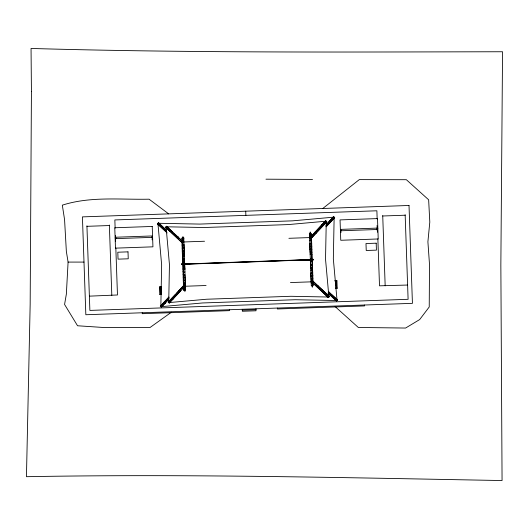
<?xml version="1.0" encoding="UTF-8"?>
<svg xmlns="http://www.w3.org/2000/svg" width="529" height="529" viewBox="0 0 529 529"><rect width="100%" height="100%" fill="white"/><g stroke="black" fill="none" stroke-linecap="round" stroke-linejoin="round"><path stroke-width="0.79" d="M168.731 301.808L169.452 264.632L166.066 226.782M168.665 213.868L149.085 199.188C120.129 199.797 90.399 196.16 62.329 205.159L64.571 219.661L66.356 251.46L68.089 262.086L66.356 294.111L64.571 304.453L77.551 325.765L103.155 327.471L150.077 327.471L171.409 312.209M168.209 302.046L169.273 303.143L185.249 286.004L184.284 285.105M310.86 238.83L309.875 237.944M332.424 297.258L333.376 296.339M161.537 307.098L160.558 306.212M325.553 220.877L326.545 221.717M333.442 216.817L334.434 217.657M183.153 263.587L183.9 263.184L184.681 263.535M184.72 264.665L183.966 265.069L183.193 264.718M310.265 259.144L311.012 258.741L311.588 259.15M182.988 258.893L183.742 258.489L184.317 258.899M184.879 269.36L184.132 269.757L183.556 269.354M310.1 254.456L310.847 254.052L311.422 254.462M311.991 264.923L311.244 265.32L310.47 264.976M182.902 256.34L183.649 255.963L184.423 256.287M184.971 271.906L184.224 272.29L183.649 271.906M312.077 267.469L311.33 267.853L310.556 267.522M309.915 249.212L310.668 248.848L311.442 249.159M312.275 272.984L310.748 273.037L311.317 283.61M309.716 243.439L311.039 243.439M328.238 297.437L329.15 296.485M309.61 240.378L310.933 240.371M312.48 278.995L311.158 279.001M312.289 280.621L311.317 281.62L328.397 297.582L329.435 296.471L312.302 280.489M318.405 229.639L316.329 231.828M319.119 228.786L320.336 227.563M321.275 226.28L320.323 227.258M330.44 221.069L332.503 218.927M333.039 218.318L333.958 217.379M314.953 233.342L314.034 234.274M316.256 231.947L315.344 232.886M317.889 286.01L317.102 286.778M182.366 240.999L182.26 237.977L183.755 237.891L185.586 290.309L184.085 290.328L183.98 287.3M312.586 282.056L312.718 285.839L311.303 285.944L309.392 233.507L310.893 233.481L310.999 236.509M318.174 229.765L319.39 228.548M321.539 226.247L322.545 225.169L322.022 224.918M170.159 301.272L169.267 302.231M172.725 298.482L170.708 300.67M161.55 227.675L162.416 226.71M166.814 300.393L169.121 298.032M165.875 301.669L166.807 300.684M165.868 229.652L158.442 222.729L157.404 223.84L167.151 232.932M157.457 223.893L166.119 231.695M158.495 222.775L165.729 229.798M157.682 223.833L158.449 223.007M165.597 227.391L170.867 232.026M166.635 226.273L165.828 227.331M165.59 301.695L162.654 304.803M328.344 297.536L311.965 281.99M329.382 296.419L312.163 280.641M336.53 300.816L337.416 299.831M336.484 301.047L329.25 294.025M337.522 299.93L331.67 294.752M170.622 229.989L170.212 230.591M169.743 230.981L170.556 230.208M177.155 237.891L178.015 236.88M177.559 237.501L178.081 236.946M160.274 306.218L168.824 297.053M160.472 306.304L167.349 298.931M167.878 298.363L168.963 297.199M161.292 307.071L166.106 301.907M168.315 299.837L161.385 307.263L160.327 306.165M168.156 302.099L184.138 284.966M168.354 302.185L169.26 302.859M168.969 301.53L175.231 294.812M176.845 293.079L184.363 285.019M169.174 302.952L173.955 297.82M176.051 295.579L180.852 290.428M182.505 288.655L184.575 286.44M309.729 237.805L325.712 220.672L326.823 221.711L310.847 238.844M310.411 237.376L325.659 220.725M317.717 230.36L318.802 229.196M310.702 238.711L326.777 221.763M326.677 224.038L333.601 216.612L334.665 217.703M326.823 224.177L333.7 216.797M326.029 226.67L334.52 217.564M326.168 226.815L334.712 217.65M317.42 286.308L317.962 285.772M324.422 293.602L325.19 292.782M324.879 293.264L325.375 292.682M183.583 242.355L166.582 226.227L165.544 227.344L182.684 243.32L179.966 240.516M312.17 280.37L311.178 281.527M179.748 290.838L176.719 294.137M181.037 289.436L180.138 290.414M326.036 225.658L327.206 224.455M326.188 225.533L328.344 223.298M173.598 297.529L172.666 298.541M175.727 295.215L174.795 296.227M176.937 293.985L176.005 295.003M174.801 296.505L173.869 297.523M161.193 306.357L162.112 305.385M164.149 302.105L164.79 302.542M325.904 221.558L325.011 222.544M324.456 223.119L322.333 225.4L322.888 225.638M328.35 223.04L329.283 222.015M329.567 222.028L330.499 221.01M322.776 208.492L359.297 179.615L406.351 179.701L428.649 199.79L429.799 222.127L427.901 241.793L429.508 264.546L429.231 306.972L419.662 319.576L405.578 328.046L358.331 327.471L335.155 306.608M322.425 225.328L321.877 224.818M312.375 282.235L311.264 282.102M182.769 241.541L183.715 241.707M168.711 302.621L206.561 299.235L290.924 296.286L328.099 297.014M89.381 296.154L117.471 294.977L115.825 247.975M185.163 287.359L184.707 287.386L184.925 291.717M309.908 236.357L310.364 236.337L310.173 231.96L310.206 232.634M86.941 226.319L109.371 225.539M382.738 215.991L405.168 215.21M377.084 228.105L340.921 229.368L340.974 230.842M115.13 237.951L115.877 237.924M152.041 236.661L152.583 236.642M340.405 230.089L340.947 230.069M377.111 228.806L377.858 228.779M115.904 238.632L152.068 237.369M340.974 230.77L377.131 229.507M182.26 237.99L182.571 241.151M183.788 237.938L183.642 239.577M309.372 233.553L309.505 237.481M183.788 238.043L181.817 238.176L181.916 241.171M310.695 233.613L311.35 233.587L311.449 236.377M309.703 237.309L310.794 237.104M181.95 242.031L182.399 242.018M184.039 241.958L204.538 241.244M288.9 238.301L309.392 237.581M182.703 244.848L184.026 244.762M184.026 244.801L184.178 254.998M182.055 245.106L182.71 245.079M310.94 240.602L311.594 240.583M182.809 247.916L184.132 247.83M309.716 243.485L310.272 253.536M182.161 248.194L182.816 248.167M311.045 243.69L311.7 243.671M309.729 243.882L311.707 243.816M182.915 250.865L183.457 250.488L184.032 250.825M310.02 246.428L310.569 246.051L311.343 246.335M311.343 246.382L310.854 238.043M182.267 251.163L182.922 251.136M311.151 246.659L311.806 246.64M183.49 251.275L184.251 251.249M309.835 246.864L310.596 246.838M183.008 253.689L183.556 253.292L184.33 253.596M182.366 254.006L183.021 253.98M311.25 249.503L311.905 249.483M182.373 254.171L184.35 254.099M310.212 251.943L310.761 251.52L311.535 251.85M311.535 251.897L311.601 259.481L312.255 259.455M182.459 256.71L183.113 256.691M311.343 252.214L311.998 252.188M182.551 259.283L183.206 259.256M311.436 254.78L312.09 254.76M310.265 259.197L310.794 268.514M305.16 259.587L313.32 259.303L313.347 259.911L305.18 260.195L305.16 259.587L305.319 260.195M182.717 263.978L183.371 263.958M188.727 263.819L306.066 259.726M182.723 264.169L187.299 264.011M188.946 263.951L308.506 259.772M310.159 259.719L312.262 259.646M188.741 264.097L306.073 259.997M182.73 264.355L183.384 264.335M312.269 259.832L311.614 259.851L311.667 261.372M183.193 264.665L182.948 251.85M311.621 260.182L311.078 260.632L310.305 260.281M184.099 268.825L184.866 268.798M182.895 269.056L183.543 269.03M311.779 264.553L312.427 264.526M184.879 269.307L184.343 259.706M182.981 271.622L183.636 271.602M312.52 267.099L311.865 267.119L312.355 276.006L310.854 275.986M183.074 274.333L183.728 274.306M311.958 269.83L312.613 269.81M184.859 274.558L184.317 274.961L183.543 274.65M310.847 270.16L311.422 270.524L311.971 270.121M183.173 277.176L183.828 277.15M312.057 272.673L312.712 272.653M183.636 277.434L183.47 266.933M184.958 277.388L184.409 277.765L183.642 277.474M310.834 275.543L312.811 275.477M183.279 280.145L183.933 280.119M312.163 275.642L312.818 275.622M185.064 280.337L183.742 280.423M183.384 283.094L185.362 283.028M183.384 283.233L184.039 283.207L184.132 285.766M312.269 278.73L312.923 278.71M185.17 283.405L183.847 283.484M161.609 286.844L159.579 286.91L159.844 294.501L160.856 294.468L160.591 286.877M334.903 280.787L336.933 280.72L337.198 288.305L335.67 288.239M159.579 287.016L161.609 286.943M334.903 280.892L336.94 280.82M185.586 286.229L206.079 285.515M290.447 282.565L310.94 281.851M185.282 286.506L183.96 286.579M184.284 290.203L183.629 290.223L183.523 287.161M312.513 285.72L313.168 285.7L313.062 282.638M184.085 290.309L184.178 287.141M312.718 285.819L312.408 282.665M377.865 238.824L379.505 285.825L407.608 285.038M159.837 294.375L161.464 294.322M335.571 288.239L337.191 288.179M242.302 310.153L255.983 309.677M183.523 240.781L183.067 240.794L182.955 236.456M311.76 282.989L312.216 282.982L312.302 287.32M68.089 262.086L83.999 262.086M265.968 179.186L312.54 179.463M157.926 223.271L199.711 224.084L292.517 220.844L334.143 217.121L333.336 258.906L336.986 299.725M166.88 226.802L204.055 227.523L288.424 224.574L326.267 221.188L325.527 259.184L328.919 297.027M336.239 300.525L295.268 299.725L202.468 302.965L160.836 306.694L161.649 264.903L157.999 224.091M183.708 242.196L182.67 243.307M171.489 231.517L172.5 232.456M173.737 233.798L174.821 234.803M172.514 232.734L177.863 237.726M163.249 227.92L164.255 228.865M164.268 229.143L165.273 230.082M165.57 230.267L166.575 231.213M322.716 291.115L317.215 285.911L318.484 287.102M178.286 238.123L179.258 239.029M171.217 231.53L168.09 228.621M162.978 227.933L159.851 225.023M316.983 285.686L316.018 284.774M335.809 299.321L336.781 300.247M323.999 292.325L327.107 295.261M315.198 232.238L316.163 233.144M314.993 232.165L315.548 232.687M328.41 291.433L337.575 299.983L336.537 301.1L327.954 293.092M328.297 291.605L329.441 292.669M335.234 298.773L332.139 295.823M167.157 227.04L172.771 232.271M175.608 234.916L180.217 239.214M171.449 232.575L178.26 238.916M179.437 291.129L179.992 291.644M178.967 290.805L179.787 291.572M330.737 221.625L329.957 220.811M172.137 298.131L172.957 298.892M172.474 298.587L173.036 299.11M165.074 303.011L164.724 302.568M164.592 302.707L165.147 303.223M166.536 227.172L167.501 228.065M158.29 223.575L159.255 224.468M328.569 292.511L330.843 294.587M330.87 294.884L331.855 295.817M328.654 296.716L327.696 295.817M405.154 214.714L408.104 299.302L89.877 310.411L86.921 225.83M382.718 215.495L385.172 285.825M377.17 219.032L376.879 210.787L114.846 219.938L115.137 228.184M377.428 226.458L377.633 232.231M376.998 225.625L377.025 226.438M377.051 227.245L377.164 230.366M364.507 305.015L364.541 305.927L277.381 308.976L277.348 308.057M341 231.629L341.033 232.429M336.424 280.734L336.689 288.325M335.915 280.754L336.186 288.345M335.412 280.773L335.545 284.569M313.036 259.309L313.056 259.924M312.943 259.316L312.963 259.924M312.665 259.322L312.685 259.937M312.381 259.336L312.408 259.944M311.469 237.058L313.036 281.878M312.11 259.342L312.13 259.957M311.945 259.349L311.965 259.964M311.052 238.037L312.56 281.283M311.548 259.362L311.574 259.977M311.422 259.984L311.396 259.369L311.323 259.984M310.788 259.389L310.807 260.003M310.186 259.408L310.206 260.023M309.829 259.422L309.782 260.037M309.597 259.428L309.617 260.043M309.161 259.448L309.187 260.056M308.638 259.461L308.658 260.076M308.546 259.468L308.566 260.083M308.228 259.481L308.248 260.089M307.838 259.494L307.858 260.103M307.217 259.514L307.237 260.129M306.139 259.554L306.165 260.162M306.06 259.554L306.079 260.169M305.861 259.56L305.808 260.175M305.405 259.574L305.412 260.189M255.95 308.817L256.016 310.781L242.335 311.257L242.269 309.3M245.721 211.183L245.866 215.363M229.381 309.729L229.414 310.649L142.255 313.69L142.222 312.778M189.481 263.627L189.508 264.236M189.375 263.627L189.382 264.242M188.919 263.647L188.939 264.255M187.564 263.693L187.583 264.302M186.942 263.713L186.962 264.328M186.552 263.726L186.578 264.341M186.234 263.74L186.162 264.355M185.619 263.759L185.639 264.374M185.183 263.773L185.203 264.388M185.024 263.779L184.978 264.394M184.879 274.981L185.223 284.952M184.297 263.806L184.317 264.421M183.993 263.819L184.013 264.427M183.437 263.839L183.457 264.447M182.617 242.52L182.783 247.149M183.232 263.845L183.252 264.454M182.419 242.527L183.927 285.772M182.836 263.859L182.855 264.467M181.943 241.938L183.497 286.301M182.399 263.872L182.419 264.487M182.115 263.885L182.135 264.493M181.745 263.892L181.857 264.507M161.1 286.857L161.365 294.448M160.089 286.897L160.353 294.481M152.094 238.222L152.015 235.96L115.858 237.223L115.904 238.698M152.121 239.029L152.154 239.842M115.395 235.603L115.6 241.376M109.358 225.043L111.811 295.367M31.429 91.616L30.166 304.347L26.45 476.695C184.998 473.799 343.546 477.647 502.067 480.544L500.851 265.036L502.55 51.749C345.384 52.027 188.172 52.986 31.052 48.456L31.429 91.616M333.753 217.254L332.933 218.14L333.25 218.437L334.07 217.545L333.753 217.254M409.016 205.477L82.418 216.883L85.837 314.742L412.435 303.342L409.016 205.477M152.233 226.458L114.773 227.761L115.481 248.141L152.941 246.831L152.233 226.458M377.508 218.589L340.048 219.899L340.755 240.272L378.215 238.969L377.508 218.589M128.005 251.857L117.802 252.214L118.046 259.15L128.243 258.8L128.005 251.857M376.192 243.188L365.989 243.545L366.233 250.488L376.43 250.131L376.192 243.188M189.62 263.621L181.46 263.905L181.48 264.52L189.64 264.236L189.62 263.621M323.808 292.405L322.584 291.254L323.808 292.405"/></g></svg>
